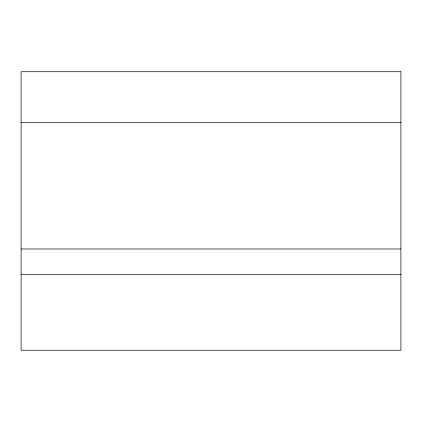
<?xml version="1.0" encoding="UTF-8"?>
<svg xmlns="http://www.w3.org/2000/svg" width="422" height="422" viewBox="0 0 422 422"><rect width="100%" height="100%" fill="white"/><g stroke="black" fill="none" stroke-linecap="round" stroke-linejoin="round"><path stroke-width="0.63" d="M21.1 122.38L400.9 122.38M21.1 248.98L400.9 248.98M21.1 274.3L400.9 274.3M400.9 71.74L21.1 71.74L21.1 350.26L400.9 350.26L400.9 71.74"/></g></svg>
